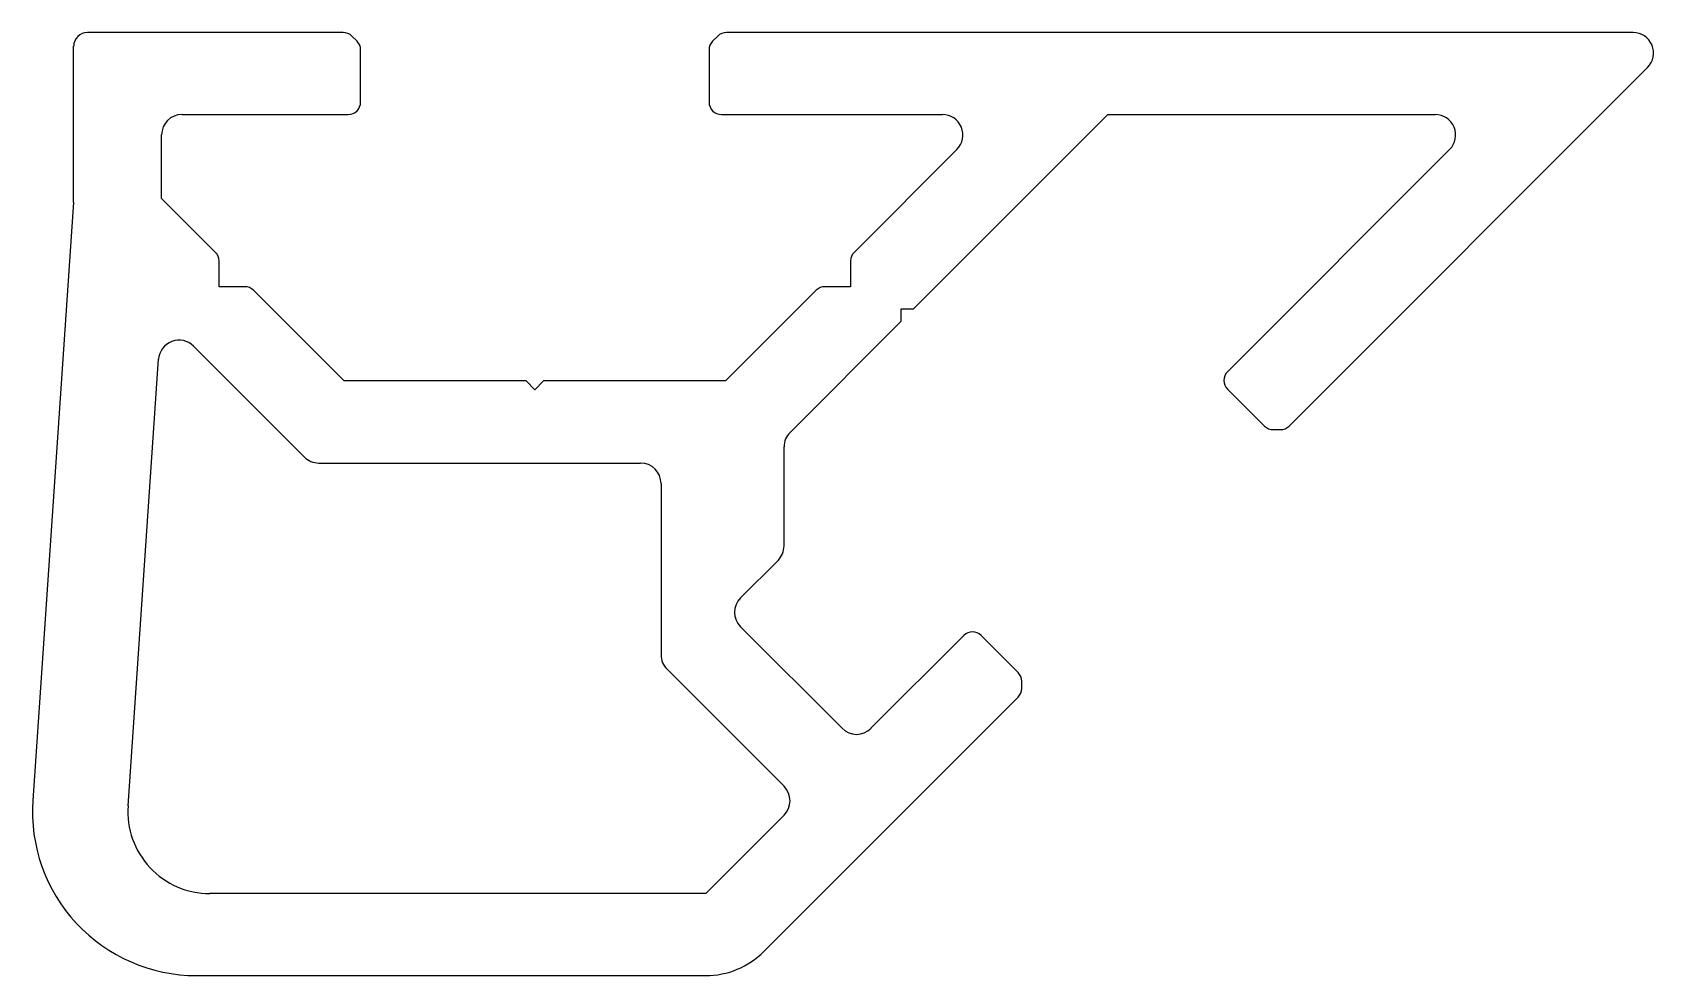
# Model space of a CAD drawing. Extents: x 2136 to 2175.6, y 1806.2 to 1829.2.
import ezdxf

# ---------------------------------------------------------------- set-up
doc = ezdxf.new("R2010")
doc.units = 0
doc.layers.get('0').update_dxf_attribs({"linetype": 'CONTINUOUS'})

msp = doc.modelspace()

# ---------------------------------------------------------------- linework, layer by layer
for p, q in [((2143.61, 1829.214), (2137.367, 1829.214)), ((2175.077, 1829.214), (2152.959, 1829.214)), ((2137.033, 1825.078), (2137.033, 1828.881)), ((2143.946, 1829.002), (2143.822, 1829.126)), ((2152.746, 1829.126), (2152.622, 1829.002)), ((2144.034, 1827.514), (2144.034, 1828.79)), ((2152.534, 1828.79), (2152.534, 1827.514)), ((2166.685, 1819.615), (2175.431, 1828.361)), ((2139.679, 1827.214), (2143.734, 1827.214)), ((2152.834, 1827.214), (2158.228, 1827.214)), ((2157.519, 1822.47), (2162.264, 1827.214)), ((2162.264, 1827.214), (2170.249, 1827.214)), ((2139.179, 1825.168), (2139.179, 1826.714)), ((2158.582, 1826.361), (2156.072, 1823.851)), ((2170.602, 1826.361), (2165.183, 1820.941)), ((2137.033, 1825.078), (2136.036, 1810.487)), ((2140.496, 1823.851), (2139.179, 1825.168)), ((2140.584, 1823.014), (2140.584, 1823.639)), ((2155.984, 1823.639), (2155.984, 1823.014)), ((2141.209, 1823.014), (2140.584, 1823.014)), ((2143.634, 1820.714), (2141.421, 1822.926)), ((2155.147, 1822.926), (2152.935, 1820.714)), ((2155.984, 1823.014), (2155.359, 1823.014)), ((2154.51, 1819.461), (2157.219, 1822.17)), ((2157.219, 1822.17), (2157.219, 1822.47)), ((2157.219, 1822.47), (2157.519, 1822.47)), ((2139.957, 1821.563), (2142.659, 1818.861)), ((2138.36, 1810.351), (2139.104, 1821.243)), ((2148.072, 1820.714), (2143.634, 1820.714)), ((2148.284, 1820.502), (2148.072, 1820.714)), ((2148.496, 1820.714), (2148.284, 1820.502)), ((2152.935, 1820.714), (2148.496, 1820.714)), ((2165.183, 1820.517), (2166.085, 1819.615)), ((2166.297, 1819.527), (2166.473, 1819.527)), ((2154.364, 1816.693), (2154.364, 1819.108)), ((2143.012, 1818.714), (2150.864, 1818.714)), ((2151.364, 1818.214), (2151.364, 1814.036)), ((2153.303, 1815.426), (2154.218, 1816.34)), ((2155.778, 1812.244), (2153.303, 1814.718)), ((2158.748, 1814.506), (2156.485, 1812.244)), ((2160.074, 1813.604), (2159.172, 1814.506)), ((2151.51, 1813.683), (2154.364, 1810.829)), ((2160.162, 1813.216), (2160.162, 1813.392)), ((2153.87, 1806.8), (2160.074, 1813.004)), ((2154.364, 1810.122), (2152.456, 1808.214)), ((2152.456, 1808.214), (2140.355, 1808.214)), ((2140.027, 1806.214), (2152.456, 1806.214))]:
    msp.add_line(p, q)
for centre, radius, start, end in [((2137.367, 1828.881), 0.333, 90, 180), ((2143.61, 1828.914), 0.3, 45, 90), ((2152.959, 1828.914), 0.3, 90, 135), ((2175.077, 1828.714), 0.5, 315, 90), ((2143.734, 1828.79), 0.3, 0, 45), ((2152.834, 1828.79), 0.3, 135, 180), ((2143.734, 1827.514), 0.3, 270, 0), ((2152.834, 1827.514), 0.3, 180, 270), ((2139.679, 1826.714), 0.5, 90, 180), ((2158.228, 1826.714), 0.5, 315, 90), ((2170.249, 1826.714), 0.5, 315, 90), ((2140.284, 1823.639), 0.3, 0, 45), ((2156.284, 1823.639), 0.3, 135, 180), ((2141.209, 1822.714), 0.3, 45, 90), ((2155.359, 1822.714), 0.3, 90, 135), ((2139.603, 1821.209), 0.5, 45, 176.0909), ((2165.395, 1820.729), 0.3, 135, 225), ((2154.864, 1819.108), 0.5, 135, 180), ((2166.297, 1819.827), 0.3, 225, 270), ((2166.473, 1819.827), 0.3, 270, 315), ((2143.012, 1819.214), 0.5, 225, 270), ((2150.864, 1818.214), 0.5, 0, 90), ((2153.864, 1816.693), 0.5, 315, 0), ((2153.657, 1815.072), 0.5, 135, 225), ((2158.96, 1814.294), 0.3, 45, 135), ((2151.864, 1814.036), 0.5, 180, 225), ((2159.862, 1813.392), 0.3, 0, 45), ((2159.862, 1813.216), 0.3, 315, 0), ((2156.132, 1812.597), 0.5, 225, 315), ((2154.01, 1810.476), 0.5, 315, 45), ((2140.027, 1810.214), 4, 176.0909, 270), ((2140.355, 1810.214), 2, 176.0909, 270), ((2152.456, 1808.214), 2, 270, 315)]:
    msp.add_arc(centre, radius, start, end)

doc.saveas('drawing.dxf')
